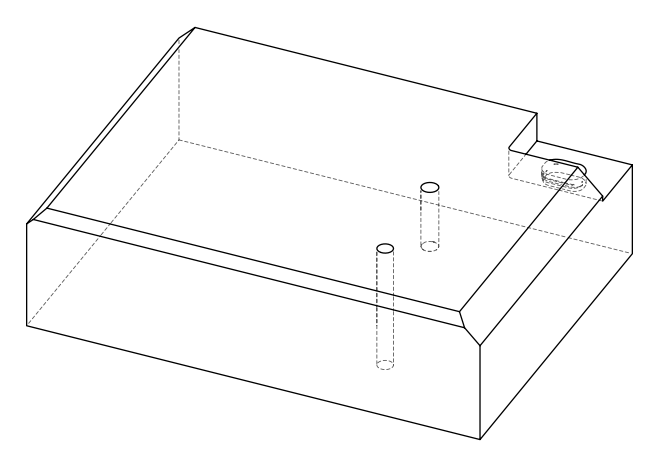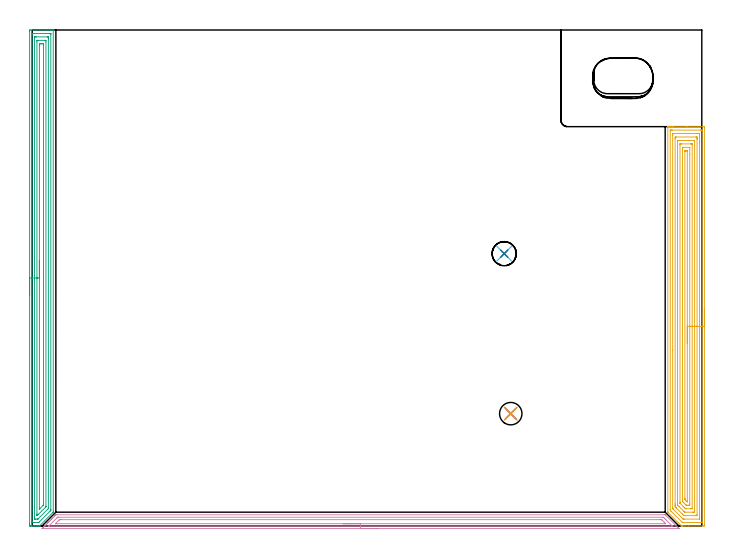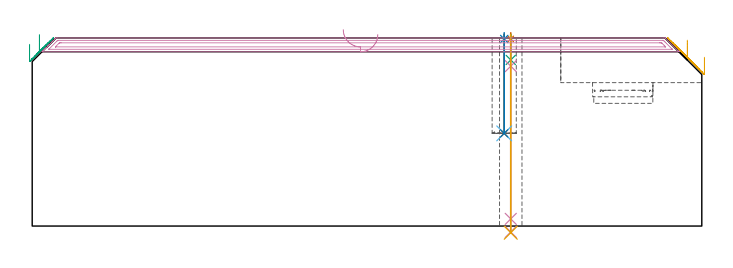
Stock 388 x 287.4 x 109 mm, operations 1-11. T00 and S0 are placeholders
(PLAN: 13 operations, 9 tool changes, 85.3 min)
(1 SPOT_DRILL | STEP1HOLE | NXT0321_9005460120000 | 0.03 min | 2 mm3)
(2 SPOT_DRILL_1 | STEP1POCKET | NXT0321_9005460120000 | 0.03 min | 2 mm3)
(3 DRILL_BLIND_HOLE_INTO_CENTER | STEP1HOLE | UGT0301_480 | 0.06 min | 622 mm3)
(4 GUN_DRILL_THROUGH_HOLE | STEP1HOLE | UGT0307_005 | 0.53 min | 5266 mm3)
(5 DRILL_TO_ENLARGE_THROUGH_HOLE | STEP1HOLE | NXT0301_101 | 0.46 min | 8538 mm3)
(6 DRILL_BLIND_HOLE_INTO_CENTER_1 | STEP1POCKET | UGT0301_480 | 0.23 min | 3020 mm3)
(7 DRILL_TO_ENLARGE_BLIND_HOLE | STEP1POCKET | UGT0301_374 | 0.23 min | 4298 mm3)
(8 BORE_BLIND_HOLE | STEP1POCKET | UGT0332_064 | 0.23 min | 1172 mm3)
(9 AREA_MILL | FG_CHAMFER_SURFACE | UGT0205_001 | 11.7 min | 26971 mm3)
(10 AREA_MILL_1 | FG_CHAMFER_SURFACE_1 | UGT0205_001 | 8.91 min | 11790 mm3)
(11 AREA_MILL_2 | FG_CHAMFER_SURFACE_2 | UGT0205_001 | 15.02 min | 53462 mm3)
(12 MILL_CORNER_NOTCH_RECTANGULAR | CORNER_NOTCH_RECTANGULAR | NXT0201_008 | Follow Part, ap 1.5, ae 75% | 47.03 min | 116639 mm3)
(13 MILL_RECTANGULAR_POCKET | POCKET_RECTANGULAR_STRAIGHT | UGT0201_010 | Follow Part, ap 4, ae 75% | 0.81 min | 8235 mm3)
(TOOL NXT0321_9005460120000 | NC Spot Drill, 142deg, 12mm, Carbide, Uncoated | D12 PA142 FL30 Z2)
(TOOL UGT0301_480 | Carbide Drill 8.5 mm | D8.5 PA118 FL75 Z2)
(TOOL UGT0307_005 | Gun Drill 8.3 mm | D8.3 PA130 FL24 Z1)
(TOOL NXT0301_101 | Carbide Drill 13mm [860.1-1300-104A1-MM 2214] | D13 PA140 FL123 Z2)
(TOOL UGT0301_374 | Twist Drill Flat Bottom 13 mm | D13 PA180 FL101 Z2)
(TOOL UGT0332_064 | 14 mm Boring Bar Slip Fit | D14)
(TOOL UGT0205_001 | Chamfer Mill 20 x 3 x 45 deg. | D20 FL50 Z2)
(TOOL NXT0201_008 | ENDMILL 6mm [2P460-0600-NA 1630] | D6 FL26 Z6)
(TOOL UGT0201_010 | End Mill 16 mm | D16 FL22 Z2)
(OP 1 SPOT_DRILL)
G17 G21 G94 G90
T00 M6
G54
G17 G0 G90 X277.3 Y65.1 S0 M3
G43 Z119. H0
G94 G81 G98 Z108.44 F250. R112.
G80
M5
M2
(OP 2 SPOT_DRILL_1)
G17 G21 G94 G90
T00 M6
G54
G17 G0 G90 X273.5 Y157.8 S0 M3
G43 Z119. H0
G94 G81 G98 Z108.393 F250. R112.
G80
M5
M2
(OP 3 DRILL_BLIND_HOLE_INTO_CENTER)
G17 G21 G94 G90
T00 M6
G54
G17 G0 G90 X277.3 Y65.1 S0 M3
G43 Z119. H0
G94 G81 G98 Z96.25 F250. R111.
G80
M5
M2
(OP 4 GUN_DRILL_THROUGH_HOLE)
G17 G21 G94 G90
T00 M6
G54
G17 G0 G90 X277.3 Y65.1 M8
G43 Z119. H0
Z107.031
S716 M3
G94 G1 Z92.658 F125. M26
G4 X.084
Z4.15 F250.
G4 X.084
Z-3.435 F125.
G4 X.084
M5
M9
G0 Z107.031
Z119.
M2
(OP 5 DRILL_TO_ENLARGE_THROUGH_HOLE)
G17 G21 G94 G90
T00 M6
G54
G17 G0 G90 X277.3 Y65.1 S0 M3
G43 Z119. H1
G94 G73 G98 Z-3.866 F250. Q12.541 R111.
G80
M5
M2
(OP 6 DRILL_BLIND_HOLE_INTO_CENTER_1)
G17 G21 G94 G90
T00 M6
G54
G17 G0 G90 X273.5 Y157.8 S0 M3
G43 Z119. H0
G94 G81 G98 Z53.7 F250. R111.
G80
M5
M2
(OP 7 DRILL_TO_ENLARGE_BLIND_HOLE)
G17 G21 G94 G90
T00 M6
G54
G17 G0 G90 X273.5 Y157.8 S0 M3
G43 Z119. H0
G94 G73 G98 Z53.7 F250. Q11.06 R111.
G80
M5
M2
(OP 8 BORE_BLIND_HOLE)
G17 G21 G94 G90
T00 M6
G54
G17 G0 G90 X273.5 Y157.8 S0 M3
G43 Z119. H0
G94 G85 G98 Z53.7 F250. R111.
G80
M5
M2
(OP 9 AREA_MILL)
G17 G21 G94 G90
T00 M6
G54
G17 G0 G90 X-1.5 Y133.7 S1061 M3
G43 Z119. H0
Z105.3
G94 G1 Y133.738 Z104.428 F250.
Y133.852 Z103.564
Y134.041 Z102.712
Y134.303 Z101.88
Y134.637 Z101.074
Y135.04 Z100.3
Y135.508 Z99.564
Y136.04 Z98.872
Y136.629 Z98.229
Y137.272 Z97.64
Y137.964 Z97.108
Y138.7 Z96.64
Y139.474 Z96.237
Y140.28 Z95.903
Y141.112 Z95.641
Y141.964 Z95.452
Y142.828 Z95.338
Y143.7 Z95.3
Y286.481
X-1.499 Y286.77 Z95.301
X-1.494 Y287.369 Z95.304
X-1.492 Y287.393 Z95.306
X-0.896 Y287.4 Z95.901
X8.919 Z105.714
X10.339 Z107.136
X10.704 Z107.499
X11.433 Z108.233
X11.707 Z108.506
X12.138 Y287.393 Z108.93
X12.197 Y287.39 Z108.988
X12.2 Y287.217 Z109.
Y8.677
X12.198 Y8.005 Z108.987
X12.055 Y7.855 Z108.854
X4.307 Y0.107 Z101.106
X4.2 Y0.01 Z100.995
X4.093 Y0. Z100.892
X4.011 Z100.811
X3.402 Z100.202
X2.673 Z99.468
X1.416 Z98.213
X-0.004 Z96.792
X-0.632 Z96.164
X-0.896 Y0.001 Z95.9
X-1.135 Y0.002 Z95.661
X-1.491 Y0.007 Z95.305
X-1.493 Y0.032 Z95.304
X-1.499 Y0.63 Z95.301
X-1.5 Y1.235 Z95.3
Y143.7
X-0.086 Z96.714
Y285.064
X-0.084 Y285.146 Z96.716
X-0.08 Y285.309 Z96.72
X-0.075 Y285.391 Z96.725
X-0.056 Y285.394 Z96.744
X-0.004 Y285.397 Z96.796
X0.471 Y285.4 Z97.271
X10.287 Z107.087
X10.704 Y285.397 Z107.504
X10.763 Y285.394 Z107.563
X10.775 Y285.391 Z107.575
X10.779 Y285.336 Z107.579
X10.783 Y285.228 Z107.583
X10.785 Y285.064 Z107.585
X10.786 Y284.982 Z107.586
X10.785 Y9.49 Z107.585
X10.784 Y9.408 Z107.584
X10.779 Y9.244 Z107.579
X10.766 Y9.027 Z107.566
X10.704 Y8.959 Z107.504
X10.565 Y8.816 Z107.365
X10.428 Y8.677 Z107.228
X4.168 Y2.418 Z100.968
X3.863 Y2.12 Z100.663
X3.764 Y2.026 Z100.564
X3.565 Y2.01 Z100.365
X3.088 Y2.002 Z99.888
X1.306 Y2. Z98.106
X0.413 Z97.213
X-0.004 Y2.003 Z96.796
X-0.063 Y2.006 Z96.737
X-0.075 Y2.009 Z96.725
X-0.079 Y2.064 Z96.721
X-0.083 Y2.172 Z96.717
X-0.085 Y2.336 Z96.715
X-0.086 Y2.418 Z96.714
Y143.7
X1.328 Z98.128
X1.329 Y283.193 Z98.129
X1.33 Y283.307 Z98.13
X1.332 Y283.363 Z98.132
X1.334 Y283.383 Z98.134
X1.369 Y283.39 Z98.169
X1.576 Y283.398 Z98.376
X1.781 Y283.399 Z98.581
X2.467 Y283.4 Z99.267
X8.919 Z105.719
X9.125 Y283.398 Z105.925
X9.263 Y283.394 Z106.063
X9.365 Y283.39 Z106.165
X9.367 Y283.344 Z106.167
X9.369 Y283.193 Z106.169
X9.371 Y282.741 Z106.171
X9.372 Y282.299 Z106.172
X9.371 Y10.466 Z106.171
X9.37 Y10.239 Z106.17
X9.367 Y10.126 Z106.167
X9.364 Y10.075 Z106.164
X9.338 Y10.046 Z106.138
X8.919 Y9.619 Z105.719
X8.896 Y9.595 Z105.696
X3.507 Y4.207 Z100.307
X3.338 Y4.045 Z100.138
X3.306 Y4.017 Z100.106
X3.222 Y4.01 Z100.022
X3.085 Y4.004 Z99.885
X2.879 Y4. Z99.679
X1.781 Z98.581
X1.575 Y4.002 Z98.375
X1.437 Y4.006 Z98.237
X1.335 Y4.01 Z98.135
X1.333 Y4.056 Z98.133
X1.33 Y4.207 Z98.13
X1.329 Y4.659 Z98.129
X1.328 Y5.101 Z98.128
Y143.7
X2.743 Z99.543
Y280.511
X2.748 Y281.33 Z99.548
X2.749 Y281.382 Z99.549
X2.79 Y281.39 Z99.59
X2.9 Y281.394 Z99.7
X3.122 Y281.398 Z99.922
X3.565 Y281.4 Z100.365
X7.135 Z103.935
X7.58 Y281.398 Z104.38
X7.801 Y281.394 Z104.601
X7.91 Y281.39 Z104.71
X7.951 Y281.383 Z104.751
X7.957 Y280.511 Z104.757
Y11.43
X7.956 Y11.36 Z104.756
X7.95 Y11.155 Z104.75
X7.948 Y11.108 Z104.748
X7.914 Y11.071 Z104.714
X7.851 Y11.003 Z104.651
X7.672 Y10.822 Z104.472
X3.565 Y6.714 Z100.365
X3.205 Y6.356 Z100.005
X3.064 Y6.218 Z99.864
X2.9 Y6.061 Z99.7
X2.839 Y6.01 Z99.639
X2.786 Y6.006 Z99.586
X2.76 Y6.007 Z99.56
X2.751 Y6.009 Z99.551
X2.749 Y6.03 Z99.549
X2.746 Y6.132 Z99.546
X2.743 Y6.819 Z99.543
Y6.889
Y143.7
X4.157 Z100.957
X4.158 Y278.723 Z100.958
X4.159 Y279.021 Z100.959
X4.164 Y279.325 Z100.964
X4.168 Y279.391 Z100.968
X4.205 Y279.393 Z101.005
X4.289 Y279.397 Z101.089
X4.458 Y279.399 Z101.258
X4.674 Y279.4 Z101.474
X5.566 Z102.366
X6.242 Y279.398 Z103.042
X6.462 Y279.396 Z103.262
X6.528 Y279.39 Z103.328
X6.536 Y279.371 Z103.336
X6.539 Y279.32 Z103.339
X6.542 Y278.723 Z103.342
X6.543 Y278.421 Z103.343
Y12.847
X6.54 Y12.254 Z103.34
X6.538 Y12.18 Z103.338
X6.536 Y12.146 Z103.336
X6.515 Y12.122 Z103.315
X6.447 Y12.049 Z103.247
X6.242 Y11.841 Z103.042
X4.458 Y10.056 Z101.258
X4.214 Y9.816 Z101.014
X4.194 Y9.798 Z100.994
X4.171 Y9.78 Z100.971
X4.164 Y9.801 Z100.964
X4.16 Y9.831 Z100.96
X4.158 Y9.872 Z100.958
X4.157 Y10.466 Z100.957
Y10.767
Y143.7
Y144.572 Z100.995
Y145.436 Z101.109
Y146.288 Z101.298
Y147.12 Z101.56
Y147.926 Z101.894
Y148.7 Z102.297
Y149.436 Z102.765
Y150.128 Z103.296
Y150.771 Z103.886
Y151.36 Z104.529
Y151.892 Z105.221
Y152.36 Z105.957
Y152.763 Z106.731
Y153.097 Z107.537
Y153.359 Z108.369
Y153.548 Z109.22
Y153.662 Z110.085
Y153.7 Z110.957
G0 Z119.
M5
M2
(OP 10 AREA_MILL_1)
G17 G21 G94 G90
T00 M6
G54
G17 G0 G90 X200.25 Y-1.5 S1061 M3
G43 Z119. H0
Z111.
G94 G1 X200.212 Z110.128 F250.
X200.098 Z109.264
X199.909 Z108.412
X199.647 Z107.58
X199.313 Z106.774
X198.91 Z106.
X198.442 Z105.264
X197.91 Z104.572
X197.321 Z103.929
X196.678 Z103.34
X195.986 Z102.808
X195.25 Z102.34
X194.476 Z101.937
X193.67 Z101.603
X192.838 Z101.341
X191.986 Z101.152
X191.122 Z101.038
X190.25 Z101.
X5.852
X5.715 Y-1.497 Z101.002
X5.735 Y-1.472 Z101.026
X5.865 Y-1.335 Z101.164
X6.312 Y-0.887 Z101.61
X6.461 Y-0.737 Z101.759
X6.757 Y-0.444 Z102.056
X7.344 Y0.146 Z102.642
X7.686 Y0.486 Z102.985
X8.227 Y1.029 Z103.525
X8.817 Y1.617 Z104.117
X8.991 Y1.792 Z104.289
X9.11 Y1.912 Z104.408
X9.7 Y2.5 Z105.
X9.884 Y2.685 Z105.182
X9.993 Y2.794 Z105.291
X10.583 Y3.383 Z105.883
X11.17 Y3.971 Z106.469
X11.465 Y4.265 Z106.765
X12.116 Y4.916 Z107.415
X13.009 Y5.809 Z108.308
X13.229 Y6.029 Z108.529
X13.673 Y6.473 Z108.973
X13.7 Y6.504 Z108.993
X14.338 Y6.5 Z109.
X366.162
X366.8 Y6.504 Z108.993
X366.827 Y6.473 Z108.973
X374.332 Y-1.031 Z101.466
X374.783 Y-1.485 Z101.015
X374.785 Y-1.496 Z101.004
X374.783 Y-1.5 Z101.
X190.25
Y-0.086 Z102.414
X9.82 Y-0.085 Z102.415
X9.596 Y-0.08 Z102.42
X9.58 Y-0.079 Z102.421
X9.581 Y-0.076 Z102.424
X9.59 Y-0.062 Z102.438
X9.603 Y-0.048 Z102.452
X9.691 Y0.042 Z102.542
X14.348 Y4.698 Z107.198
X14.576 Y4.923 Z107.423
X14.674 Y5.017 Z107.517
X14.733 Y5.071 Z107.571
X14.827 Y5.079 Z107.579
X15.241 Y5.085 Z107.585
X15.305
X365.323
X365.732 Y5.079 Z107.579
X366.152 Y4.687 Z107.187
X366.582 Y4.265 Z106.765
X367.045 Y3.805 Z106.305
X367.468 Y3.383 Z105.883
X370.616 Y0.232 Z102.732
X370.824 Y0.019 Z102.519
X370.915 Y-0.077 Z102.423
X370.616 Y-0.084 Z102.416
X370.553 Y-0.085 Z102.415
X190.25 Y-0.086 Z102.414
Y1.328 Z103.828
X13.746 Y1.329 Z103.829
X13.476 Y1.332 Z103.832
X13.455 Y1.335 Z103.835
X13.448 Y1.338 Z103.838
X13.449 Y1.344 Z103.844
X13.455 Y1.355 Z103.855
X15.362 Y3.263 Z105.763
X15.484 Y3.383 Z105.883
X15.703 Y3.595 Z106.095
X15.765 Y3.654 Z106.154
X15.848 Y3.665 Z106.165
X16.134 Y3.668 Z106.168
X16.735 Y3.671 Z106.171
X363.473
X364.075
X364.366 Y3.668 Z106.168
X364.657 Y3.664 Z106.164
X364.73 Y3.659 Z106.159
X364.77 Y3.623 Z106.123
X364.854 Y3.543 Z106.043
X365.017 Y3.383 Z105.883
X365.259 Y3.142 Z105.642
X366.152 Y2.249 Z104.749
X366.781 Y1.617 Z104.117
X367.045 Y1.35 Z103.85
X367.05 Y1.334 Z103.834
X367.045 Y1.333 Z103.833
X366.443 Y1.329 Z103.829
X190.25 Y1.328 Z103.828
X189.378 Z103.866
X188.514 Z103.98
X187.662 Z104.169
X186.83 Z104.432
X186.024 Z104.765
X185.25 Z105.168
X184.514 Z105.637
X183.822 Z106.168
X183.179 Z106.757
X182.59 Z107.401
X182.058 Z108.093
X181.59 Z108.828
X181.187 Z109.602
X180.853 Z110.408
X180.591 Z111.24
X180.402 Z112.092
X180.288 Z112.957
X180.25 Z113.828
G0 Z119.
M5
M2
(OP 11 AREA_MILL_2)
G17 G21 G94 G90
T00 M6
G54
G17 G0 G90 X389.5 Y125.7 S1061 M3
G43 Z119. H0
Z97.8
G94 G1 Y125.662 Z96.928 F250.
Y125.548 Z96.064
Y125.359 Z95.212
Y125.097 Z94.38
Y124.763 Z93.574
Y124.36 Z92.8
Y123.892 Z92.064
Y123.36 Z91.372
Y122.771 Z90.729
Y122.128 Z90.14
Y121.436 Z89.609
Y120.7 Z89.14
Y119.926 Z88.737
Y119.12 Z88.403
Y118.288 Z88.141
Y117.436 Z87.952
Y116.572 Z87.838
Y115.7 Z87.8
Y1.031
X389.499 Y0.602 Z87.801
X389.494 Y0.145 Z87.803
X389.492 Y0.009 Z87.806
X389.042 Y0. Z88.255
X380.223 Z97.072
X378.768 Z98.529
X377.577 Z99.718
X376.96 Z100.339
X376.695 Z100.604
X376.562 Y0.001 Z100.738
X376.296 Y0.01 Z101.002
X376.254 Y0.049 Z101.044
X376.143 Y0.156 Z101.155
X368.512 Y7.788 Z108.788
X368.307 Y7.995 Z108.985
X368.296 Y8.013 Z108.996
X368.3 Y8.182 Z109.
Y231.244
X368.303 Y231.392 Z108.988
X368.306 Y231.393 Z108.985
X368.621 Y231.4 Z108.678
X369.022 Z108.277
X369.64 Z107.655
X370.831 Z106.466
X371.404 Z105.89
X379.347 Z97.951
X388.447 Y231.399 Z88.85
X389.042 Y231.395 Z88.255
X389.491 Y231.391 Z87.806
X389.494 Y231.255 Z87.803
X389.498 Y230.798 Z87.802
X389.5 Y230.334 Z87.8
Y115.7
X388.086 Z89.214
X388.085 Y2.183 Z89.215
X388.084 Y2.081 Z89.216
X388.081 Y2.03 Z89.219
X388.08 Y2.013 Z89.22
X388.042 Y2.01 Z89.258
X387.659 Y2.002 Z89.641
X386.396 Y2. Z90.904
X377.077 Y2.001 Z100.223
X376.886 Y2.005 Z100.414
X376.791 Y2.01 Z100.509
X376.745 Y2.017 Z100.555
X376.695 Y2.063 Z100.605
X376.364 Y2.387 Z100.936
X370.522 Y8.229 Z106.778
X370.122 Y8.632 Z107.178
X369.721 Y9.046 Z107.579
X369.715 Y9.448 Z107.585
Y9.525
Y229.217
X369.716 Y229.319 Z107.584
X369.719 Y229.369 Z107.581
X369.72 Y229.387 Z107.58
X369.758 Y229.39 Z107.542
X370.141 Y229.398 Z107.159
X370.522 Y229.399 Z106.778
X371.021 Y229.4 Z106.279
X387.278 Y229.399 Z90.022
X387.781 Y229.397 Z89.519
X387.985 Y229.39 Z89.315
X388.079 Y229.38 Z89.221
X388.084 Y229.09 Z89.216
X388.085 Y229.013 Z89.215
X388.086 Y115.7 Z89.214
X386.672 Z90.628
X386.671 Y4.786 Z90.629
X386.667 Y4.171 Z90.633
X386.665 Y4.034 Z90.635
X386.661 Y4.01 Z90.639
X386.622 Y4.006 Z90.678
X386.564 Y4.001 Z90.736
X377.746 Y4. Z99.554
X377.577 Y4.001 Z99.723
X377.408 Y4.002 Z99.892
X377.295 Y4.006 Z100.005
X377.207 Y4.01 Z100.093
X377.17 Y4.041 Z100.13
X377.031 Y4.171 Z100.269
X376.695 Y4.505 Z100.605
X376.136 Y5.063 Z101.164
X371.404 Y9.796 Z105.896
X371.251 Y9.952 Z106.049
X371.175 Y10.032 Z106.125
X371.14 Y10.071 Z106.16
X371.135 Y10.139 Z106.165
X371.132 Y10.417 Z106.168
X371.129 Y10.694 Z106.171
X371.128 Y101.808 Z106.172
X371.129 Y226.614 Z106.171
X371.133 Y227.229 Z106.167
X371.135 Y227.366 Z106.165
X371.139 Y227.39 Z106.161
X371.178 Y227.394 Z106.122
X371.236 Y227.399 Z106.064
X382.038 Y227.4 Z95.262
X385.345 Z91.955
X386.228 Y227.399 Z91.072
X386.396 Y227.397 Z90.904
X386.565 Y227.391 Z90.735
X386.665 Y227.386 Z90.635
X386.667 Y227.321 Z90.633
X386.669 Y227.229 Z90.631
X386.671 Y226.951 Z90.629
X386.672 Y115.7 Z90.628
X385.257 Z92.043
Y6.848
X385.254 Y6.22 Z92.046
X385.25 Y6.015 Z92.05
X385.051 Y6.009 Z92.249
X384.632 Y6.001 Z92.668
X378.415 Y6. Z98.885
X377.996 Y6.002 Z99.304
X377.787 Y6.006 Z99.513
X377.683 Y6.01 Z99.617
X377.631 Y6.03 Z99.669
X377.577 Y6.079 Z99.723
X376.801 Y6.848 Z100.499
X376.695 Y6.953 Z100.605
X373.232 Y10.417 Z104.068
X373.168 Y10.481 Z104.132
X372.758 Y10.897 Z104.542
X372.555 Y11.105 Z104.745
X372.55 Y11.309 Z104.75
X372.544 Y11.94 Z104.756
X372.543 Y12.201 Z104.757
Y12.834
Y224.552
X372.546 Y225.18 Z104.754
X372.55 Y225.385 Z104.75
X372.749 Y225.391 Z104.551
X373.168 Y225.399 Z104.132
X384.676 Y225.4 Z92.624
X385.059 Y225.394 Z92.241
X385.245 Y225.39 Z92.055
X385.25 Y225.285 Z92.05
X385.256 Y224.814 Z92.044
X385.257 Y224.552 Z92.043
Y223.92
Y115.7
X383.843 Z93.457
Y8.539
X383.841 Y8.445 Z93.459
X383.836 Y8.258 Z93.464
X383.822 Y8.01 Z93.478
X383.751 Y8.007 Z93.549
X383.492 Y8.002 Z93.808
X382.869 Y8. Z94.431
X382.612 Z94.688
X378.201 Y8.002 Z99.099
X378.125 Y8.007 Z99.175
X378.107 Y8.01 Z99.193
X378.036 Y8.074 Z99.264
X377.898 Y8.205 Z99.402
X377.686 Y8.413 Z99.614
X377.577 Y8.521 Z99.723
X374.789 Y11.309 Z102.511
X374.049 Y12.057 Z103.251
X373.98 Y12.131 Z103.32
X373.964 Y12.201 Z103.336
X373.962 Y12.29 Z103.338
X373.957 Y13.094 Z103.343
Y13.187
Y222.861
X373.959 Y222.955 Z103.341
X373.964 Y223.142 Z103.336
X373.978 Y223.39 Z103.322
X374.049 Y223.393 Z103.251
X374.308 Y223.398 Z102.992
X374.931 Y223.4 Z102.369
X375.188 Z102.112
X383.126 Y223.399 Z94.174
X383.751 Y223.392 Z93.549
X383.833 Y223.39 Z93.467
X383.839 Y223.048 Z93.461
X383.842 Y222.861 Z93.458
X383.843 Y115.7 Z93.457
X382.429 Z94.871
Y10.417
X382.428 Y10.193 Z94.872
X382.426 Y10.082 Z94.874
X382.423 Y10.027 Z94.877
X382.42 Y10.01 Z94.88
X382.394 Y10.005 Z94.906
X381.987 Y10.002 Z95.313
X381.517 Y10. Z95.783
X378.87 Y10.001 Z98.43
X378.665 Y10.006 Z98.635
X378.564 Y10.01 Z98.736
X378.459 Y10.1 Z98.841
X378.134 Y10.417 Z99.166
X377.577 Y10.971 Z99.723
X377.238 Y11.309 Z100.062
X375.456 Y13.094 Z101.844
X375.405 Y13.151 Z101.895
X375.378 Y13.183 Z101.922
X375.376 Y13.206 Z101.924
X375.373 Y13.317 Z101.927
X375.372 Y13.54 Z101.928
X375.371 Y220.983 Z101.929
X375.372 Y221.207 Z101.928
X375.374 Y221.318 Z101.926
X375.377 Y221.373 Z101.923
X375.38 Y221.39 Z101.92
X375.406 Y221.395 Z101.894
X375.813 Y221.398 Z101.487
X376.283 Y221.4 Z101.017
X381.575 Z95.725
X381.987 Y221.397 Z95.313
X382.398 Y221.391 Z94.902
X382.42 Y221.39 Z94.88
X382.422 Y221.376 Z94.878
X382.426 Y221.331 Z94.874
X382.428 Y221.251 Z94.872
X382.429 Y115.7 Z94.871
X381.015 Z96.285
Y13.185
X381.014 Y12.294 Z96.286
X381.012 Y12.201 Z96.288
X381.008 Y12.011 Z96.292
X380.621 Y12.004 Z96.679
X380.421 Y12.001 Z96.879
X380.223 Y12. Z97.077
X379.54 Z97.76
X379.341 Y12.002 Z97.959
X379.142 Y12.006 Z98.158
X379.011 Y12.01 Z98.289
X378.937 Y12.072 Z98.363
X378.799 Y12.201 Z98.501
X378.459 Y12.539 Z98.841
X377.903 Y13.094 Z99.397
X377.577 Y13.42 Z99.723
X377.013 Y13.986 Z100.287
X376.823 Y14.183 Z100.477
X376.793 Y14.217 Z100.507
X376.79 Y14.237 Z100.51
X376.788 Y14.286 Z100.512
X376.786 Y14.386 Z100.514
X376.785 Y218.215 Z100.515
X376.786 Y219.106 Z100.514
X376.788 Y219.199 Z100.512
X376.792 Y219.389 Z100.508
X377.179 Y219.396 Z100.121
X377.379 Y219.399 Z99.921
X380.971 Z96.329
X380.987 Y219.397 Z96.313
X381.001 Y219.393 Z96.299
X381.008 Y219.387 Z96.292
X381.01 Y219.373 Z96.29
X381.014 Y219.291 Z96.286
X381.015 Y215.188 Z96.285
Y115.7
X379.6 Z97.7
Y14.353
X379.598 Y14.178 Z97.702
X379.594 Y14.039 Z97.706
X379.592 Y14.008 Z97.708
X379.584 Y14.006 Z97.716
X379.558 Y14.005 Z97.742
X379.452 Y14.01 Z97.848
X379.341 Y14.116 Z97.959
X378.569 Y14.878 Z98.731
X378.459 Y14.989 Z98.841
X378.268 Y15.187 Z99.032
X378.222 Y15.237 Z99.078
X378.206 Y15.272 Z99.094
X378.204 Y15.333 Z99.096
X378.201 Y15.508 Z99.099
X378.2 Y15.77 Z99.1
Y16.033
Y217.047
X378.202 Y217.222 Z99.098
X378.206 Y217.361 Z99.094
X378.208 Y217.392 Z99.092
X378.216 Y217.394 Z99.084
X378.242 Y217.396 Z99.058
X378.459 Y217.4 Z98.841
X379.341 Z97.959
X379.355 Z97.945
X379.552 Y217.391 Z97.748
X379.594 Y217.388 Z97.706
X379.597 Y217.363 Z97.703
X379.599 Y217.332 Z97.701
X379.6 Y217.299 Z97.7
Y217.152
Y115.7
Y114.828 Z97.738
Y113.964 Z97.851
Y113.112 Z98.04
Y112.28 Z98.303
Y111.474 Z98.636
Y110.7 Z99.039
Y109.964 Z99.508
Y109.272 Z100.039
Y108.629 Z100.628
Y108.04 Z101.272
Y107.508 Z101.964
Y107.04 Z102.7
Y106.637 Z103.473
Y106.303 Z104.279
Y106.041 Z105.111
Y105.852 Z105.963
Y105.738 Z106.828
Y105.7 Z107.7
G0 Z119.
M5
M2
